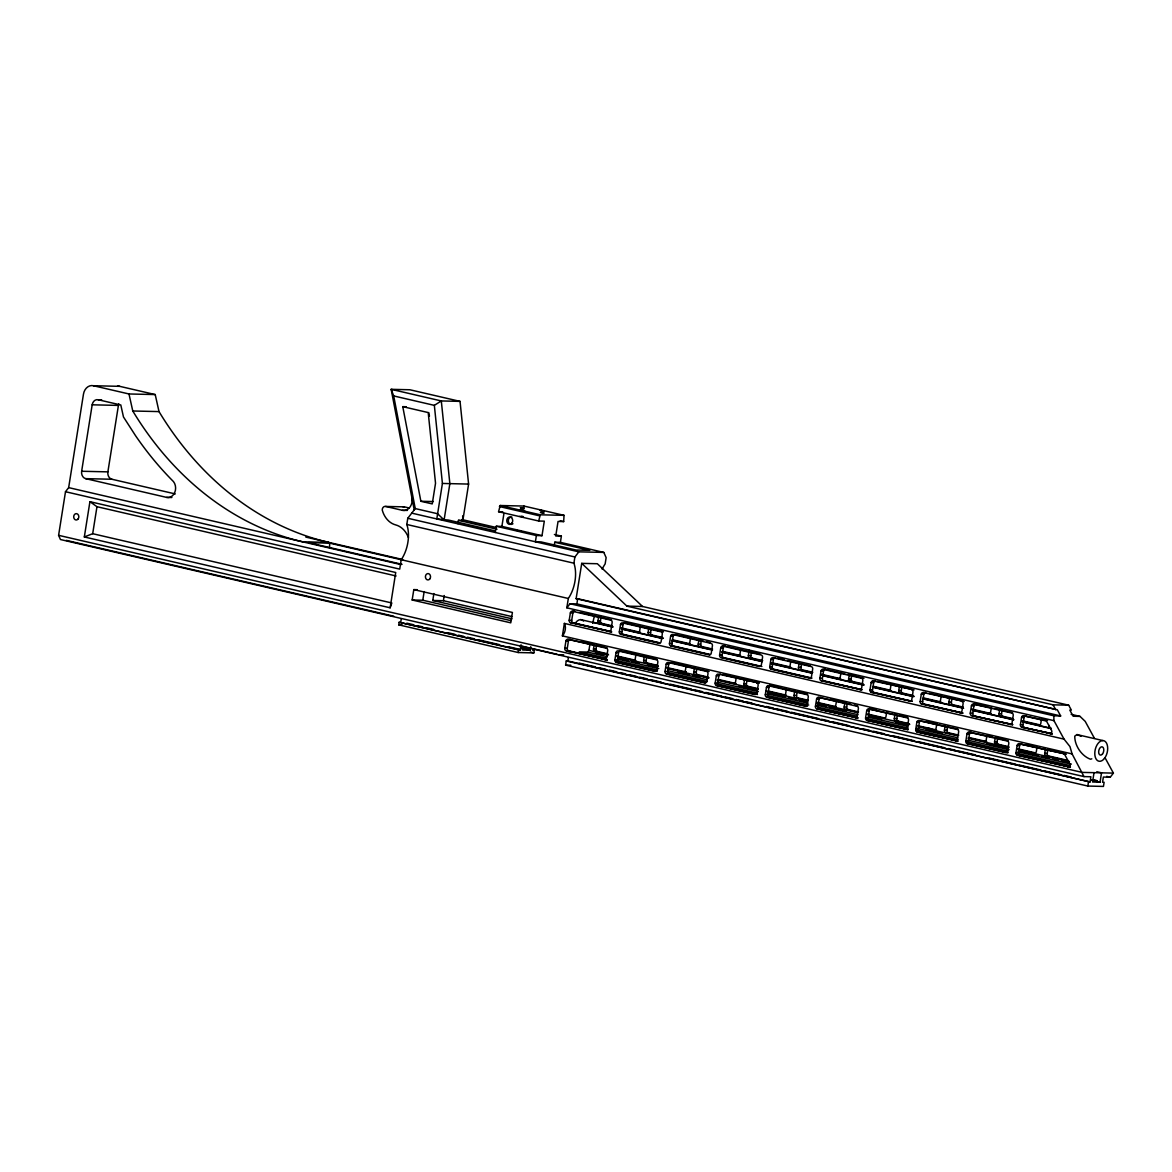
<?xml version="1.0" encoding="UTF-8"?>
<svg xmlns="http://www.w3.org/2000/svg" width="1172" height="1172" viewBox="0 0 1172 1172"><rect width="100%" height="100%" fill="white"/><g stroke="black" fill="none" stroke-linecap="round" stroke-linejoin="round"><path stroke-width="1.5" d="M1105.006 757.713L1113.4 773.11L1110.25 777.212L1103.365 777.051L1102.544 782.237L1104.112 782.281L1103.453 786.427L1087.836 786.06L565.607 665.11L566.266 660.964L1090.048 781.944L1090.883 776.758L1083.997 776.597L1072.102 753.918L1069.948 746.564L1064.044 739.136L1053.98 720.663L1053.789 715.784L570.002 603.741L566.838 607.828L1053.98 720.663M329.522 547.925L329.698 543.134L308.456 542.636L402.04 564.318M1083.997 776.597L60.446 539.53L58.6 535.326L65.5 491.713L68.665 487.625L83.461 394.188A10.563 8.512 -88.7 0 1 93.467 385.735L119.705 386.335L155.217 394.568L159.011 411.592A345.594 278.599 -88.7 0 0 328.863 542.416L302.625 541.801A345.594 278.599 -88.7 0 1 132.773 410.991L128.979 393.968L93.467 385.735M171.874 497.514L166.629 497.397L85.673 478.645A6.343 5.113 -88.7 0 1 81.644 471.261L92.178 404.809A6.343 5.113 -88.7 0 1 98.17 399.74L101.671 399.828M84.325 536.966L89.922 501.675L395.726 572.507L390.144 607.799L84.325 536.966L92.691 533.7L391.829 602.979L390.144 607.799M92.691 533.7L96.968 506.7L89.922 501.675M175.273 493.925L111.911 479.245A6.343 5.113 -88.7 0 1 107.883 471.862L118.416 405.409A6.343 5.113 -88.7 0 1 118.841 403.842M65.5 491.713L399.725 569.123L401.205 559.777A27.718 16.174 -77 0 0 406.801 524.485L407.783 518.258L415.24 508.575L393.704 395.946L391.17 389.324L409.907 389.763L460.039 401.381L468.595 484.08L462.852 520.412L458.472 520.309L457.93 523.708M532.703 650.255L534.256 650.284L533.846 652.892L518.229 652.526L398.744 624.852L399.154 622.259L520.207 649.962L521.027 644.776M400.721 622.288L401.263 618.831M413.804 589.604L512.413 612.443L510.758 622.83L412.163 599.991L413.804 589.604L417.349 589.692M412.163 599.991L422.784 600.24L424.161 591.582M460.039 401.381L441.302 400.941L434.343 405.365L442.415 483.45L436.804 518.947L448.48 520.075L494.438 530.726M512.018 618.816L432.79 600.46L433.874 593.545M432.79 600.46L443.397 600.709L444.232 595.523M495.287 532.484L496.283 526.257L501.894 526.389L542.006 535.677L544.306 521.144L538.681 521.013L498.583 511.725L500.195 505.513L523.928 506.055L564.04 515.343L563.673 521.584L558.048 521.467L555.748 536L561.373 536.131L560.392 542.358L554.766 542.226L554.195 545.815M501.894 526.389L503.945 513.468M542.006 535.677L536.38 535.545L535.399 541.772L541.025 541.904L576.111 550.034L589.853 550.357L554.766 542.226M538.681 521.013L540.292 514.801L564.04 515.343M518.229 652.526L518.639 649.933L520.207 649.962M523.254 646.563L522.697 650.02L530.198 650.196L530.74 646.739M1072.102 753.918L562.399 635.869L564.377 623.401L1064.044 739.136M566.838 607.828L568.317 598.482A27.718 16.174 -77 0 0 573.914 563.19L574.895 556.964L578.851 551.836L603.829 552.422L606.144 557.682L605.148 563.908A27.718 16.174 -77 0 0 602.174 569.182M607.052 659.675L566.12 650.709A2.11 1.699 -88.7 0 1 564.772 648.248L565.93 640.981A2.11 1.699 -88.7 0 1 567.922 639.297L607.111 647.852M569.211 620.222L570.368 612.956A2.11 1.699 -88.7 0 1 572.361 611.257L574.866 611.315A2.11 1.699 -88.7 0 0 572.859 613.015L571.716 620.281A2.11 1.699 -88.7 0 0 573.049 622.742L611.491 631.649L570.559 622.684A2.11 1.699 -88.7 0 1 569.211 620.222L571.716 620.281M607.374 659.953L568.61 650.768A2.11 1.699 -88.7 0 1 567.277 648.306L568.42 641.04A2.11 1.699 -88.7 0 1 570.427 639.355M1053.789 715.784L1060.66 715.946L1057.305 709.793L576.126 598.672L581.722 563.366L597.339 563.732L642.549 606.481L1068.674 705.192L1071.369 710.115L1069.802 710.071L1073.156 716.239L1080.027 716.4L1085.213 721.381L1094.443 738.316M566.266 660.964L567.834 660.993L568.376 657.536M570.002 603.741L576.873 603.902L577.693 598.702L1055.518 709.382M605.983 658.063L579.305 651.881L587.641 652.072L588.945 650.372L590.043 643.487M592.68 623.358L594.497 615.388M607.081 654.21L594.849 651.383A2.11 1.699 -88.7 0 1 593.515 648.907L594.204 644.556M611.52 626.185L599.288 623.343A2.11 1.699 -88.7 0 1 597.954 620.882L598.643 616.516M607.828 653.859L597.354 651.442A2.11 1.699 -88.7 0 1 596.006 648.966L596.695 644.615M612.267 625.833L601.793 623.401A2.11 1.699 -88.7 0 1 600.445 620.94L601.133 616.575M614.904 659.865L616.062 652.599A2.11 1.699 -88.7 0 1 618.054 650.9L656.496 659.807A2.11 1.699 -88.7 0 1 657.829 662.268L656.686 669.534A2.11 1.699 -88.7 0 1 654.679 671.234L616.252 662.327A2.11 1.699 -88.7 0 1 614.904 659.865L617.41 659.924A2.11 1.699 -88.7 0 0 618.743 662.385L616.252 662.327M619.343 631.825L620.501 624.559A2.11 1.699 -88.7 0 1 622.493 622.874L660.935 631.781A2.11 1.699 -88.7 0 1 662.268 634.242L661.125 641.509A2.11 1.699 -88.7 0 1 659.118 643.194L620.691 634.301A2.11 1.699 -88.7 0 1 619.343 631.825L621.849 631.884A2.11 1.699 -88.7 0 0 623.182 634.345L659.88 642.857M617.41 659.924L618.552 652.658A2.11 1.699 -88.7 0 1 619.68 651.046M621.849 631.884L622.991 624.617A2.11 1.699 -88.7 0 1 624.559 622.903M635.986 654.225L635.283 658.591A2.11 1.699 -88.7 0 1 633.29 660.275L617.571 656.642M640.425 626.2L639.722 630.565A2.11 1.699 -88.7 0 1 637.729 632.25L622.01 628.602M657.214 665.828L644.981 662.986A2.11 1.699 -88.7 0 1 643.648 660.525L644.102 657.624M663.396 638.198L649.42 634.96A2.11 1.699 -88.7 0 1 648.087 632.499L648.775 628.133M657.975 665.476L647.486 663.044A2.11 1.699 -88.7 0 1 646.138 660.583L646.827 656.217M662.414 637.451L651.925 635.019A2.11 1.699 -88.7 0 1 650.577 632.558L651.28 628.192M665.037 671.468L666.194 664.202A2.11 1.699 -88.7 0 1 668.187 662.517L706.628 671.424A2.11 1.699 -88.7 0 1 707.976 673.885L706.819 681.152A2.11 1.699 -88.7 0 1 704.812 682.837L666.385 673.944A2.11 1.699 -88.7 0 1 665.037 671.468L667.542 671.527A2.11 1.699 -88.7 0 0 668.875 674.003L666.385 673.944M669.476 643.443L670.633 636.176A2.11 1.699 -88.7 0 1 672.625 634.492L711.067 643.384A2.11 1.699 -88.7 0 1 712.415 645.845L711.258 653.126A2.11 1.699 -88.7 0 1 709.25 654.811L670.823 645.904A2.11 1.699 -88.7 0 1 669.476 643.443L671.981 643.501A2.11 1.699 -88.7 0 0 673.314 645.962L710.012 654.459M667.542 671.527L668.685 664.26A2.11 1.699 -88.7 0 1 669.813 662.663M671.981 643.501L673.124 636.235A2.11 1.699 -88.7 0 1 674.252 634.623M686.118 665.843L685.43 670.208A2.11 1.699 -88.7 0 1 683.423 671.893L667.703 668.245M690.557 637.817L689.869 642.168A2.11 1.699 -88.7 0 1 687.861 643.868L672.142 640.22M709.104 677.841L695.113 674.603A2.11 1.699 -88.7 0 1 693.78 672.142L694.469 667.776M711.785 649.405L699.567 646.563A2.11 1.699 -88.7 0 1 698.219 644.102L698.908 639.751M708.108 677.094L697.618 674.662A2.11 1.699 -88.7 0 1 696.271 672.201L696.739 669.285M712.547 649.054L702.057 646.622A2.11 1.699 -88.7 0 1 700.724 644.161L701.413 639.809M756.76 683.027A2.11 1.699 -88.7 0 1 758.108 685.488L756.951 692.769A2.11 1.699 -88.7 0 1 754.958 694.454L716.517 685.547A2.11 1.699 -88.7 0 1 715.169 683.086L716.326 675.819A2.11 1.699 -88.7 0 1 718.319 674.134L759.266 683.086L722.567 674.589M722.758 646.094L761.199 655.002A2.11 1.699 -88.7 0 1 762.547 657.463L761.39 664.729A2.11 1.699 -88.7 0 1 759.397 666.414L720.956 657.521A2.11 1.699 -88.7 0 1 719.608 655.06L720.765 647.794A2.11 1.699 -88.7 0 1 722.758 646.094L725.263 646.153M716.517 685.547L719.007 685.605A2.11 1.699 -88.7 0 1 717.674 683.144L718.817 675.878A2.11 1.699 -88.7 0 1 720.384 674.164M761.888 666.472L723.461 657.58A2.11 1.699 -88.7 0 1 722.113 655.119L723.256 647.838A2.11 1.699 -88.7 0 1 724.823 646.124M736.25 677.46L735.562 681.811A2.11 1.699 -88.7 0 1 733.555 683.51L717.835 679.863M740.689 649.42L740.001 653.786A2.11 1.699 -88.7 0 1 737.994 655.47L722.274 651.837M757.478 689.048L745.26 686.206A2.11 1.699 -88.7 0 1 743.912 683.745L744.601 679.394M761.932 660.949L749.699 658.107A2.11 1.699 -88.7 0 1 748.366 655.646L749.216 650.255M758.24 688.697L747.751 686.265A2.11 1.699 -88.7 0 1 746.418 683.803L746.872 680.903M762.694 660.598L752.204 658.166A2.11 1.699 -88.7 0 1 750.856 655.705L751.428 652.101M768.451 685.737L806.893 694.644A2.11 1.699 -88.7 0 1 808.241 697.106L807.083 704.372A2.11 1.699 -88.7 0 1 805.091 706.057L766.649 697.164A2.11 1.699 -88.7 0 1 765.301 694.703L766.459 687.437A2.11 1.699 -88.7 0 1 768.451 685.737L770.956 685.796M772.905 657.712L811.332 666.619A2.11 1.699 -88.7 0 1 812.679 669.08L811.522 676.347A2.11 1.699 -88.7 0 1 809.53 678.031L771.088 669.124A2.11 1.699 -88.7 0 1 769.74 666.663L770.898 659.397A2.11 1.699 -88.7 0 1 772.905 657.712L775.395 657.77A2.11 1.699 -88.7 0 0 773.403 659.455L772.245 666.722A2.11 1.699 -88.7 0 0 773.593 669.183L812.02 678.09M766.649 697.164L769.154 697.223A2.11 1.699 -88.7 0 1 767.807 694.762L768.964 687.481A2.11 1.699 -88.7 0 1 770.517 685.767M786.383 689.063L785.694 693.428A2.11 1.699 -88.7 0 1 783.687 695.113L766.224 691.07M790.704 661.726L790.148 665.33A2.11 1.699 -88.7 0 1 788.141 667.014L772.421 663.367M807.611 700.651L795.392 697.823A2.11 1.699 -88.7 0 1 794.045 695.362L794.733 690.997M812.064 672.625L799.831 669.798A2.11 1.699 -88.7 0 1 798.484 667.337L799.172 662.971M808.372 700.314L797.883 697.882A2.11 1.699 -88.7 0 1 796.55 695.421L797.004 692.505M812.811 672.274L802.322 669.857A2.11 1.699 -88.7 0 1 800.989 667.381L801.443 664.48M857.714 717.733L816.781 708.767A2.11 1.699 -88.7 0 1 815.434 706.306L816.591 699.039A2.11 1.699 -88.7 0 1 818.598 697.355L850.784 704.284M819.887 678.28L821.03 671.014A2.11 1.699 -88.7 0 1 823.037 669.315L825.528 669.373A2.11 1.699 -88.7 0 0 823.535 671.073L822.378 678.339A2.11 1.699 -88.7 0 0 823.726 680.8L862.153 689.707L821.22 680.742A2.11 1.699 -88.7 0 1 819.887 678.28L822.378 678.339M816.781 708.767L819.287 708.826A2.11 1.699 -88.7 0 1 817.939 706.364L819.096 699.098A2.11 1.699 -88.7 0 1 821.089 697.413M836.515 700.68L835.826 705.031A2.11 1.699 -88.7 0 1 833.819 706.731L818.1 703.083M840.954 672.64L840.265 677.006A2.11 1.699 -88.7 0 1 838.258 678.691L822.539 675.057M857.758 712.268L845.525 709.441A2.11 1.699 -88.7 0 1 844.177 706.98L844.866 702.614M863.94 684.638L849.964 681.401A2.11 1.699 -88.7 0 1 848.616 678.94L849.304 674.574M858.505 711.917L848.015 709.5A2.11 1.699 -88.7 0 1 846.682 707.024L847.136 704.123M862.944 683.891L852.454 681.459A2.11 1.699 -88.7 0 1 851.121 678.998L851.575 676.098M907.846 729.35L866.914 720.384A2.11 1.699 -88.7 0 1 865.581 717.923L866.723 710.657A2.11 1.699 -88.7 0 1 868.73 708.957L907.919 717.513M870.02 689.883L871.162 682.617A2.11 1.699 -88.7 0 1 873.169 680.932L875.66 680.991A2.11 1.699 -88.7 0 0 873.667 682.675L872.51 689.942A2.11 1.699 -88.7 0 0 873.858 692.418L912.285 701.31L871.353 692.359A2.11 1.699 -88.7 0 1 870.02 689.883L872.51 689.942M866.914 720.384L869.419 720.443A2.11 1.699 -88.7 0 1 868.071 717.982L869.228 710.715A2.11 1.699 -88.7 0 1 871.221 709.016M886.647 712.283L885.959 716.649A2.11 1.699 -88.7 0 1 883.952 718.333L868.232 714.7M891.086 684.258L890.398 688.623A2.11 1.699 -88.7 0 1 888.391 690.308L872.671 686.66M909.765 724.311L895.657 721.044A2.11 1.699 -88.7 0 1 894.309 718.583L894.998 714.217M914.072 696.256L900.096 693.018A2.11 1.699 -88.7 0 1 898.748 690.557L899.437 686.191M908.74 723.563L898.148 721.102A2.11 1.699 -88.7 0 1 896.814 718.641L897.269 715.74M913.076 695.509L902.587 693.077A2.11 1.699 -88.7 0 1 901.253 690.616L901.942 686.25M918.584 732.031L957.978 740.953L917.046 732.002A2.11 1.699 -88.7 0 1 915.713 729.526L916.856 722.26A2.11 1.699 -88.7 0 1 918.863 720.575L958.051 729.13M962.432 712.928L921.485 703.962A2.11 1.699 -88.7 0 1 920.152 701.501L921.295 694.234A2.11 1.699 -88.7 0 1 923.302 692.549L925.792 692.608A2.11 1.699 -88.7 0 0 923.8 694.293L922.642 701.559A2.11 1.699 -88.7 0 0 923.99 704.02L962.432 712.928A2.11 1.699 -88.7 0 0 962.871 712.957M917.046 732.002L919.551 732.061A2.11 1.699 -88.7 0 1 918.203 729.585L919.361 722.318A2.11 1.699 -88.7 0 1 921.353 720.634M936.78 723.9L936.091 728.266A2.11 1.699 -88.7 0 1 934.084 729.951L918.584 726.362M941.219 695.875L940.53 700.226A2.11 1.699 -88.7 0 1 938.538 701.925L922.803 698.278M958.022 735.489L945.789 732.661A2.11 1.699 -88.7 0 1 944.442 730.2L945.13 725.834M962.461 707.463L950.228 704.621A2.11 1.699 -88.7 0 1 948.881 702.16L949.584 697.809M958.769 735.152L948.294 732.72A2.11 1.699 -88.7 0 1 946.947 730.259L947.635 725.893M963.208 707.112L952.733 704.68A2.11 1.699 -88.7 0 1 951.386 702.218L952.074 697.867M968.995 732.192L1007.422 741.085A2.11 1.699 -88.7 0 1 1008.77 743.546L1007.627 750.827A2.11 1.699 -88.7 0 1 1005.62 752.512L967.178 743.605A2.11 1.699 -88.7 0 1 965.845 741.144L966.988 733.877A2.11 1.699 -88.7 0 1 968.995 732.192L992.45 737.1M971.617 715.579L1012.564 724.53L971.617 715.579A2.11 1.699 -88.7 0 1 970.284 713.118L971.427 705.852A2.11 1.699 -88.7 0 1 973.434 704.152L991.659 707.859M967.178 743.605L969.683 743.663A2.11 1.699 -88.7 0 1 968.336 741.202L969.493 733.936A2.11 1.699 -88.7 0 1 971.485 732.251M974.122 715.638A2.11 1.699 -88.7 0 1 972.775 713.177L973.932 705.91A2.11 1.699 -88.7 0 1 975.924 704.211M986.912 735.518L986.223 739.869A2.11 1.699 -88.7 0 1 984.231 741.568L968.497 737.921M991.351 707.478L990.662 711.843A2.11 1.699 -88.7 0 1 988.67 713.528L972.936 709.895M1008.154 747.106L995.922 744.264A2.11 1.699 -88.7 0 1 994.574 741.803L995.277 737.452M1012.593 719.066L1000.361 716.239A2.11 1.699 -88.7 0 1 999.013 713.777L999.716 709.412M1008.902 746.754L998.427 744.323A2.11 1.699 -88.7 0 1 997.079 741.861L997.768 737.51M1013.341 718.729L1002.866 716.297A2.11 1.699 -88.7 0 1 1001.518 713.836L1002.207 709.47M1018.175 755.09L1070.432 767.001L1017.311 755.222A2.11 1.699 -88.7 0 1 1015.978 752.761L1017.12 745.495A2.11 1.699 -88.7 0 1 1019.127 743.795L1064.659 753.83M1021.764 727.182L1052.31 733.745L1021.764 727.182A2.11 1.699 -88.7 0 1 1020.416 724.721L1021.559 717.454A2.11 1.699 -88.7 0 1 1023.566 715.77L1046.567 720.575M1017.311 755.222L1019.816 755.281A2.11 1.699 -88.7 0 1 1018.468 752.82L1019.625 745.553A2.11 1.699 -88.7 0 1 1021.632 743.854M1024.255 727.241A2.11 1.699 -88.7 0 1 1022.907 724.779L1024.064 717.513A2.11 1.699 -88.7 0 1 1026.071 715.828M1037.044 747.121L1036.356 751.486A2.11 1.699 -88.7 0 1 1034.363 753.171L1018.629 749.538M1041.483 719.095L1040.795 723.446A2.11 1.699 -88.7 0 1 1038.802 725.146L1023.068 721.498M1068.747 761.141L1046.054 755.881A2.11 1.699 -88.7 0 1 1044.721 753.42L1045.409 749.055M1067.751 760.394L1048.559 755.94A2.11 1.699 -88.7 0 1 1047.211 753.479L1047.9 749.113M1087.836 786.06L1088.495 781.914M1094.033 772.67L1092.553 782.002L1100.054 782.178L1101.534 772.831L1096.802 771.747M1102.881 740.572L1076.98 734.566L1074.753 736.148C1074.636 745.597 1081.507 755.911 1090.399 759.207L1091.791 758.826M523.386 516.823L519.811 516.31M128.979 393.968L155.217 394.568M402.772 406.655L428.205 412.559L435.53 483.245L432.248 503.901L420.865 501.264L402.772 406.655L406.347 406.743M92.178 404.809L118.416 405.409M132.773 410.991L159.011 411.592M81.644 471.261L107.883 471.862M468.595 484.08L442.415 483.45M85.673 478.645L111.911 479.245M420.865 501.264L433.362 501.543M408.427 537.611A22.737 18.327 -88.7 0 0 395.682 524.91A22.737 18.327 -88.7 0 1 382.248 510.04A3.501 2.827 -88.7 0 1 385.617 506.436L404.355 506.861L409.365 508.033M498.583 511.725L502.803 511.827M385.617 506.436L402.318 510.303L407.431 510.421M576.126 598.672L577.693 598.702M581.722 563.366L626.917 606.129L642.549 606.481M570.368 612.956L572.859 613.015M597.954 620.882L600.445 620.94M570.559 622.684L573.049 622.742M599.288 623.343L601.793 623.401M620.501 624.559L622.991 624.617M398.744 624.852L402.216 624.925M637.729 632.25L640.234 632.309L621.014 627.855M648.087 632.499L650.577 632.558M620.691 634.301L623.182 634.345M649.42 634.96L651.925 635.019M670.633 636.176L673.124 636.235M565.93 640.981L568.42 641.04M698.219 644.102L700.724 644.161M670.823 645.904L673.314 645.962M699.567 646.563L702.057 646.622M720.765 647.794L723.256 647.838M564.772 648.248L567.277 648.306M593.515 648.907L596.006 648.966M566.12 650.709L568.61 650.768M594.849 651.383L597.354 651.442M616.062 652.599L618.552 652.658M719.608 655.06L722.113 655.119M737.994 655.47L740.499 655.529L723.021 651.486M748.366 655.646L750.856 655.705M568.479 651.632L571.804 651.705M720.956 657.521L723.461 657.58M749.699 658.107L752.204 658.166M770.898 659.397L773.403 659.455M558.854 654.708L563.688 654.826M633.29 660.275L635.781 660.334L616.575 655.88M643.648 660.525L646.138 660.583M644.981 662.986L647.486 663.044M666.194 664.202L668.685 664.26M769.74 666.663L772.245 666.722M788.141 667.014L790.646 667.073L771.425 662.62M798.484 667.337L800.989 667.381M771.088 669.124L773.593 669.183M799.831 669.798L802.322 669.857M565.607 665.11L570.808 665.227M821.03 671.014L823.535 671.073M654.679 671.234L657.184 671.292L616.267 662.004M683.423 671.893L685.928 671.952A2.11 1.699 -88.7 0 0 686.367 671.981M693.78 672.142L696.271 672.201M695.113 674.603L697.618 674.662M716.326 675.819L718.817 675.878M838.258 678.691L840.764 678.749L821.543 674.296M848.616 678.94L851.121 678.998M821.22 680.742L823.726 680.8M849.964 681.401L852.454 681.459M871.162 682.617L873.667 682.675M715.169 683.086L717.674 683.144M743.912 683.745L746.418 683.803M745.26 686.206L747.751 686.265M873.169 680.932L914.101 689.898M766.459 687.437L768.964 687.481M898.748 690.557L901.253 690.616M871.353 692.359L873.858 692.418M900.096 693.018L902.587 693.077M921.295 694.234L923.8 694.293M765.301 694.703L767.807 694.762M783.687 695.113L786.192 695.172L768.715 691.128M794.045 695.362L796.55 695.421M923.302 692.549L964.234 701.501M795.392 697.823L797.883 697.882M816.591 699.039L819.096 699.098M920.152 701.501L922.642 701.559M938.538 701.925L941.028 701.969L923.565 697.926M948.881 702.16L951.386 702.218M626.917 606.129L1053.057 704.826L1068.674 705.192M921.485 703.962L923.99 704.02M950.228 704.621L952.733 704.68M971.427 705.852L973.932 705.91M815.434 706.306L817.939 706.364M833.819 706.731L836.325 706.789L817.104 702.336M844.177 706.98L846.682 707.024M845.525 709.441L848.015 709.5M866.723 710.657L869.228 710.715M970.284 713.118L972.775 713.177M988.67 713.528L991.16 713.587L971.94 709.133M999.013 713.777L1001.518 713.836M1000.361 716.239L1002.866 716.297M1021.559 717.454L1024.064 717.513M865.581 717.923L868.071 717.982M894.309 718.583L896.814 718.641M895.657 721.044L898.148 721.102M916.856 722.26L919.361 722.318M1020.416 724.721L1022.907 724.779M927.404 728.398L929.909 728.457M915.713 729.526L918.203 729.585M944.442 730.2L946.947 730.259M945.789 732.661L948.294 732.72M966.988 733.877L969.493 733.936M965.845 741.144L968.336 741.202M984.231 741.568L986.721 741.612L969.259 737.569M994.574 741.803L997.079 741.861M995.922 744.264L998.427 744.323M1017.12 745.495L1019.625 745.553M1015.978 752.761L1018.468 752.82M1044.721 753.42L1047.211 753.479M1019.127 743.795L1066.388 754.226M1046.054 755.881L1048.559 755.94M1113.4 773.11L1082.166 772.392L58.6 535.326M521.687 516.266L523.357 516.647M393.704 395.946L434.343 405.365M98.17 399.74L120.804 404.985L123.47 416.954L135.586 435.764A358.266 288.825 -88.7 0 0 173.456 481.575A9.347 7.545 -88.7 0 1 174.716 492.562A9.347 7.545 -88.7 0 1 166.629 497.397M500.195 505.513L540.292 514.801M499.404 506.538L539.501 515.827M560.187 520.778L563.673 521.584M554.4 534.505L561.373 536.131M496.283 526.257L536.38 535.545M415.24 508.575L437.625 513.746L444.1 519.987L449.858 483.64L441.302 400.941L391.17 389.324L414.199 509.791M495.463 527.312L461.797 519.518L462.852 520.412L462.676 515.856M560.392 542.358L603.829 552.422M458.472 520.309L497.016 529.246M411.738 513.131L578.851 551.836M407.783 518.258L574.895 556.964M406.801 524.485L573.914 563.19M305.819 537.084L402.743 559.527M1071.135 714.334L1080.027 716.4M329.698 543.134L568.317 598.482M576.873 603.902L1060.66 715.946M68.665 487.625L401.132 564.626M586.864 613.732L592.197 614.963M625.995 622.786L633.1 624.442M656.232 629.803L663.352 631.444M682.91 635.971L688.242 637.216M752.278 652.042L759.397 653.698M778.97 658.225L784.302 659.455M848.338 674.296L855.457 675.936M883.908 682.529L891.028 684.184M946.17 696.944L951.503 698.19M976.408 703.962L987.088 706.423M1042.23 719.198L1047.563 720.428M580.096 612.531L611.55 619.812M624.998 622.933L663.425 631.84M675.131 634.55L703.083 641.025M706.584 641.831L710.071 642.637M727.006 646.563L760.203 654.254M777.139 658.166L784.127 659.792M787.628 660.598L810.335 665.857M827.271 669.783L844.748 673.827M848.25 674.633L863.969 678.28M877.418 681.401L910.6 689.077M929.293 693.414L962.49 701.105M995.145 708.664L1012.623 712.708M572.361 611.257L610.802 620.164A2.11 1.699 -88.7 0 1 612.136 622.625L610.993 629.891A2.11 1.699 -88.7 0 1 608.986 631.591M823.037 669.315L861.464 678.222A2.11 1.699 -88.7 0 1 862.812 680.683L861.654 687.949A2.11 1.699 -88.7 0 1 859.662 689.649M973.434 704.152L1011.876 713.059A2.11 1.699 -88.7 0 1 1013.209 715.521L1012.066 722.787A2.11 1.699 -88.7 0 1 1010.059 724.472M1023.566 715.77L1045.776 720.912A2.11 1.699 -88.7 0 1 1046.86 721.791L1051.548 730.42A2.11 1.699 -88.7 0 1 1049.804 733.687M672.889 639.868L690.367 643.911M873.418 686.323L890.896 690.367M1022.072 720.751L1039.549 724.794M96.968 506.7L396.107 575.979M593.398 622.273L613 626.815M623.694 629.291L662.883 638.374M671.79 640.425L709.207 649.098M721.674 651.984L760.877 661.067M771.572 663.542L810.76 672.625M821.455 675.101L860.644 684.17M873.125 687.056L910.541 695.729M923.009 698.615L962.212 707.698M972.892 710.173L1013.868 719.667M1024.562 722.142L1051.284 728.325M580.653 619.607L612.722 627.035M621.629 629.1L662.59 638.593M671.497 640.659L712.459 650.138M723.153 652.614L762.342 661.697M771.249 663.762L812.211 673.241M822.905 675.717L863.867 685.21M872.774 687.275L913.75 696.769M922.657 698.82L963.618 708.313M972.526 710.379L1013.502 719.872M1022.409 721.923L1050.903 728.53M570.72 622.493L611.696 631.986M624.178 634.872L658.019 642.71M672.274 646.021L709.69 654.679M722.172 657.565L759.573 666.238M772.055 669.124L811.244 678.207M821.938 680.683L861.142 689.751M871.822 692.227L911.025 701.31M923.492 704.196L962.695 713.279M973.375 715.755L1012.579 724.838M1023.273 727.314L1051.782 733.906M443.397 600.709L512.076 616.619M422.784 600.24L510.816 620.618M582.455 641.846L593.149 644.322M596.709 645.142L603.844 646.798M627.035 652.174L634.169 653.83M643.076 655.88L653.771 658.371M673.387 662.913L689.444 666.619M723.329 674.471L730.449 676.127M742.931 679.013L750.065 680.668M769.682 685.21L780.391 687.686M799.993 692.227L807.127 693.883M830.318 699.259L846.36 702.966M869.551 708.342L876.671 709.998M899.862 715.36L906.996 717.015M926.613 721.556L937.307 724.032M987.234 735.606L992.581 736.836M996.156 737.657L1003.276 739.312M1026.467 744.689L1033.601 746.33M1047.856 749.64L1058.565 752.116M620.559 650.958L643.267 656.217M646.768 657.038L657.243 659.455M670.692 662.576L709.119 671.483M772.7 686.206L807.64 694.293M854.285 705.105L857.772 705.91M995.951 737.906L1008.184 740.748M567.922 639.297L606.364 648.189A2.11 1.699 -88.7 0 1 607.697 650.665L606.554 657.932A2.11 1.699 -88.7 0 1 604.547 659.616M818.598 697.355L857.025 706.262A2.11 1.699 -88.7 0 1 858.373 708.723L857.215 715.989A2.11 1.699 -88.7 0 1 855.223 717.674M868.73 708.957L907.157 717.865A2.11 1.699 -88.7 0 1 908.505 720.326L907.348 727.592A2.11 1.699 -88.7 0 1 905.355 729.292M918.863 720.575L957.29 729.482A2.11 1.699 -88.7 0 1 958.637 731.943L957.48 739.21A2.11 1.699 -88.7 0 1 955.488 740.894M666.707 667.498L685.928 671.952M718.583 679.511L736.06 683.554M867.236 713.938L884.714 717.997M917.559 725.6L936.589 730.01M1017.633 748.776L1035.11 752.82M588.945 650.372L608.532 654.914M617.424 656.979L658.356 666.458M667.249 668.523L708.196 678.002M717.088 680.053L758.02 689.546M766.928 691.597L807.86 701.076M816.752 703.141L857.684 712.62M868.364 715.096L909.296 724.574M918.203 726.64L957.348 735.708M968.028 738.184L1008.96 747.663M1017.867 749.728L1069.479 761.683M596.27 653.331L603.404 654.987M617.673 658.298L628.368 660.774M631.928 661.594L639.062 663.249M647.984 665.315L655.119 666.971M678.295 672.332L688.99 674.808M692.564 675.643L699.699 677.299M738.931 686.382L754.973 690.103M769.242 693.399L785.284 697.12M788.859 697.941L795.993 699.596M799.553 700.417L806.688 702.072M819.169 704.958L826.304 706.613M829.864 707.448L845.92 711.155M869.097 716.532L881.578 719.418M895.848 722.728L908.329 725.615M926.158 729.746L942.215 733.467M986.795 743.781L1008.184 748.747M1020.68 751.633L1038.509 755.764M1042.069 756.585L1049.204 758.24M1052.764 759.075L1058.126 760.306M1061.686 761.141L1068.82 762.782M587.641 652.072L607.199 656.613M617.878 659.074L658.781 668.553M667.674 670.604L706.789 679.672M717.454 682.148L758.357 691.612M767.25 693.678L808.153 703.156M817.045 705.207L857.948 714.686M868.628 717.161L907.743 726.215M916.636 728.281L957.539 737.745M968.204 740.221L1009.107 749.699M1017.999 751.75L1071.354 764.115M616.648 660.539L657.551 670.003M668.216 672.479L707.346 681.533M716.239 683.598L757.141 693.077M767.807 695.538L808.709 705.017M817.602 707.082L856.732 716.136M867.397 718.612L908.3 728.09M917.193 730.141L958.095 739.62M966.988 741.671L1007.891 751.149M1018.556 753.625L1070.139 765.565M667.835 673.959L705.573 682.5M717.63 685.488L757.449 694.513M767.426 697.018L807.581 706.115M817.221 708.547L858.124 718.026M867.016 720.091L907.919 729.555M966.607 743.151L1008.125 752.571M566.266 650.592L607.199 660.085M617.878 662.546L653.478 670.794M667.718 674.09L705.09 682.749M717.542 685.635L754.914 694.293M767.382 697.179L806.526 706.247M817.206 708.723L856.366 717.791M867.046 720.267L907.978 729.746M918.658 732.222L957.802 741.29M966.71 743.341L1007.642 752.82M1018.322 755.295L1069.933 767.25M1106.676 776.377L1110.25 777.212M66.277 540.365L393.821 616.223M519.577 645.611L557.139 654.313M521.774 647.398L528.909 649.054M1093.417 779.805L1096.977 780.625M521.994 647.779L529.129 649.435M1091.85 779.761L1097.197 781.006M521.276 648.131L530.198 650.196M1091.132 780.113L1100.054 782.178M406.787 623.167L413.921 624.822M417.481 625.658L422.828 626.888M426.403 627.723L433.537 629.364M447.792 632.675L454.926 634.33M458.501 635.151L463.848 636.396M467.423 637.216L474.543 638.872M478.117 639.692L499.521 644.659M508.428 646.724L520.91 649.61M579.232 663.118L595.273 666.839M598.848 667.659L605.968 669.315M609.543 670.135L616.662 671.79M620.237 672.611L625.584 673.856M629.144 674.676L636.279 676.332M639.839 677.152L646.973 678.808M650.533 679.628L661.228 682.104M670.135 684.17L691.524 689.121M695.084 689.956L702.218 691.597M705.778 692.432L721.82 696.139M725.395 696.974L732.515 698.615M736.089 699.45L743.209 701.09M746.784 701.925L752.131 703.156M766.385 706.467L773.52 708.108M777.08 708.943L787.774 711.419M791.334 712.239L818.071 718.436M821.631 719.256L828.765 720.912M832.325 721.732L848.367 725.453M862.636 728.75L869.756 730.405M873.33 731.225L884.025 733.716M892.932 735.767L914.321 740.733M917.881 741.554L944.617 747.751M948.177 748.571L955.312 750.227M958.872 751.047L974.914 754.768M989.183 758.064L1015.919 764.261M1019.479 765.082L1040.868 770.033M1044.428 770.868L1060.47 774.575M1064.03 775.41L1071.164 777.051M530.286 652.057L533.846 652.892M567.834 660.993L1090.048 781.944M399.154 622.259L518.639 649.933M1076.98 734.566L1080.994 736.294M1053.057 704.826L1055.738 709.749M523.928 506.055L524.397 507.11M428.791 412.588L429.465 416.163M403.095 506.934A3.501 2.827 -88.7 0 1 404.355 506.861M575.76 622.552A10.563 6.168 -77 0 1 583.553 621.072M1050.493 727.856A2.11 1.699 -88.7 0 1 1049.16 725.395M411.914 497.836A10.196 8.219 -88.7 0 1 402.318 510.303M117.478 386.189A10.563 8.512 -88.7 0 1 119.705 386.335M564.377 623.401A7.926 4.629 -77 0 1 562.399 635.869M1063.883 754.167A2.11 1.699 -88.7 0 1 1064.967 755.046L1069.67 763.675A2.11 1.699 -88.7 0 1 1067.926 766.942M961.729 701.442A2.11 1.699 -88.7 0 1 963.076 703.903L961.919 711.184A2.11 1.699 -88.7 0 1 959.927 712.869M911.596 689.839A2.11 1.699 -88.7 0 1 912.944 692.3L911.787 699.567A2.11 1.699 -88.7 0 1 909.794 701.252M512.955 523.752A3.692 2.974 -88.7 0 1 508.37 521.467A3.692 2.974 -88.7 0 1 511.871 517.072M520.441 507.784L523.855 508.399L520.441 507.784M520.5 509.82L524.499 510.553L520.5 509.82M539.867 510.274L543.867 511.007L539.867 510.274M540.497 512.428L543.896 513.043L540.497 512.428M517.204 530.594L521.218 531.312L517.204 530.594M1102.53 753.933A4.234 2.461 -77 0 0 1102.515 746.945A4.234 2.461 -77 0 0 1098.647 751.97A4.234 2.461 -77 0 0 1102.53 753.933M1104.493 758.387A10.563 6.168 -77 0 0 1104.434 740.953A10.563 6.168 -77 0 0 1094.78 753.493A10.563 6.168 -77 0 0 1104.493 758.387M429.904 578.807A3.164 2.549 -88.7 0 0 428.469 573.635A3.164 2.549 -88.7 0 0 425.553 577.796A3.164 2.549 -88.7 0 0 429.904 578.807M78.187 518.874A3.164 2.549 -88.7 0 0 76.751 513.688A3.164 2.549 -88.7 0 0 73.836 517.863A3.164 2.549 -88.7 0 0 78.187 518.874M511.974 523.078A3.692 2.974 -88.7 0 0 510.303 517.042A3.692 2.974 -88.7 0 0 506.919 521.906A3.692 2.974 -88.7 0 0 511.974 523.078"/></g></svg>
